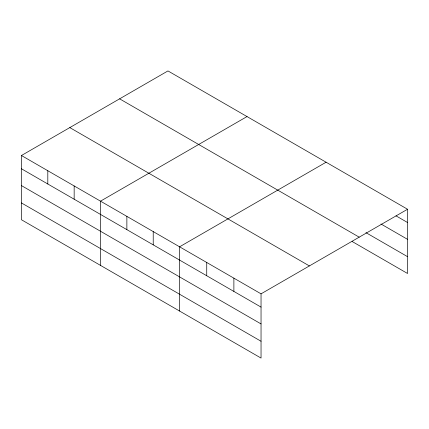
<?xml version="1.0" encoding="UTF-8"?>
<svg xmlns="http://www.w3.org/2000/svg" width="429" height="429" viewBox="0 0 429 429"><rect width="100%" height="100%" fill="white"/><g stroke="black" fill="none" stroke-linecap="round" stroke-linejoin="round"><path stroke-width="0.64" d="M261.041 323.927L261.041 293.838L21.45 155.512L21.45 219.75L261.041 358.076L261.041 323.927L21.45 185.601M352.086 241.468L407.55 273.488L407.55 209.25L167.959 70.924L21.45 155.512M247.024 116.57L100.515 201.158L100.515 265.395M326.088 162.221L179.579 246.809L179.579 311.046M261.041 293.838L407.55 209.25M395.994 215.846L407.55 222.517M380.973 223.997L407.55 239.339M365.953 232.652L407.55 256.671M119.611 98.836L359.202 237.162M69.798 127.595L309.389 265.926M21.45 168.779L261.041 307.105M21.45 202.928L261.041 341.253M233.885 278.158L233.885 291.43M206.735 262.484L206.735 275.75M153.223 231.59L153.223 244.857M126.871 216.377L126.871 229.644M74.158 185.945L74.158 199.212M47.807 170.726L47.807 183.998"/></g></svg>
